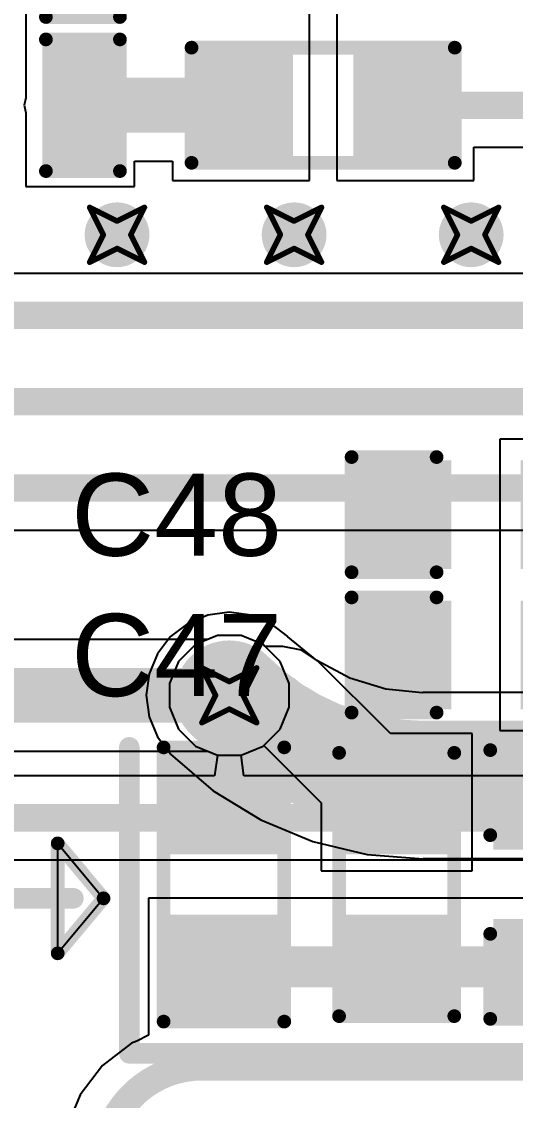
# Model space of a CAD drawing. Header units: inches. Extents: x -0.03 to 9.71, y 0.01 to 4.44.
# Drawn here: x 1.7057 to 1.8858, y 1.5208 to 1.9142 of the extents above; entities that cross this region are included whole.
import ezdxf

# ---------------------------------------------------------------- set-up
doc = ezdxf.new("R2010")
doc.units = ezdxf.units.IN
doc.header["$MEASUREMENT"] = 0
for name, color, linetype in [('Bottom Layer', 5, 'Continuous'), ('Drill Drawing', 1, 'Continuous'), ('Layer 1', 16, 'Continuous'), ('Layer 2', 76, 'Continuous'), ('Top Layer', 1, 'Continuous'), ('Top Overlay', 2, 'Continuous'), ('Top Paste', 8, 'Continuous'), ('Top Solder', 216, 'Continuous'), ('Via Holes', 16, 'Continuous')]:
    doc.layers.add(name, color=color, linetype=linetype)
doc.styles.add('Arial', font='', dxfattribs={"height": 0.2})
doc.styles.get('Arial').set_extended_font_data('Arial')

# ---------------------------------------------------------------- blocks, each defined once
blk = doc.blocks.new('S______B______8')
at = {"layer": 'Top Layer'}
for points in [[(-0.045, -0.0175), (-0.045, 0.0175), (-0.015, 0.0175), (-0.015, -0.0175)], [(0.015, -0.0175), (0.015, 0.0175), (0.045, 0.0175), (0.045, -0.0175)]]:
    blk.add_hatch(color=1, dxfattribs=at).paths.add_polyline_path(points)
at = {"layer": 'Top Paste'}
for points in [[(-0.045, -0.0175), (-0.045, 0.0175), (-0.015, 0.0175), (-0.015, -0.0175)], [(0.015, -0.0175), (0.015, 0.0175), (0.045, 0.0175), (0.045, -0.0175)]]:
    blk.add_hatch(color=8, dxfattribs=at).paths.add_polyline_path(points)
at = {"layer": 'Top Solder'}
for points in [[(-0.049, -0.0215), (-0.049, 0.0215), (-0.011, 0.0215), (-0.011, -0.0215)], [(0.011, -0.0215), (0.011, 0.0215), (0.049, 0.0215), (0.049, -0.0215)]]:
    blk.add_hatch(color=216, dxfattribs=at).paths.add_polyline_path(points)
at = {"layer": 'Top Overlay', "const_width": 0.005}
for points in [[(0.05, 0.022), (-0.05, 0.022)], [(-0.05, -0.022), (-0.05, 0.022)], [(0.05, -0.022), (0.05, 0.022)], [(0.05, -0.022), (-0.05, -0.022)]]:
    blk.add_lwpolyline(points, dxfattribs=at)
at = {"layer": 'Top Overlay', "const_width": 0.0025}
for points in [[(-0.05125, 0.022, 1), (-0.04875, 0.022, 1)], [(-0.05125, 0.022, 1), (-0.04875, 0.022, 1)], [(0.04875, 0.022, 1), (0.05125, 0.022, 1)], [(0.04875, 0.022, 1), (0.05125, 0.022, 1)], [(-0.05125, -0.022, 1), (-0.04875, -0.022, 1)], [(-0.05125, -0.022, 1), (-0.04875, -0.022, 1)], [(0.04875, -0.022, 1), (0.05125, -0.022, 1)], [(0.04875, -0.022, 1), (0.05125, -0.022, 1)]]:
    blk.add_lwpolyline(points, format="xyb", close=True, dxfattribs=at)
blk = doc.blocks.new('R___0603_39')
at = {"layer": 'Top Layer'}
for points in [[(-0.015, 0.0175), (-0.015, -0.0175), (-0.045, -0.0175), (-0.045, 0.0175)], [(0.045, 0.0175), (0.045, -0.0175), (0.015, -0.0175), (0.015, 0.0175)]]:
    blk.add_hatch(color=1, dxfattribs=at).paths.add_polyline_path(points)
at = {"layer": 'Top Paste'}
for points in [[(-0.015, 0.0175), (-0.015, -0.0175), (-0.045, -0.0175), (-0.045, 0.0175)], [(0.045, 0.0175), (0.045, -0.0175), (0.015, -0.0175), (0.015, 0.0175)]]:
    blk.add_hatch(color=8, dxfattribs=at).paths.add_polyline_path(points)
at = {"layer": 'Top Solder'}
for points in [[(-0.011, 0.0215), (-0.011, -0.0215), (-0.049, -0.0215), (-0.049, 0.0215)], [(0.049, 0.0215), (0.049, -0.0215), (0.011, -0.0215), (0.011, 0.0215)]]:
    blk.add_hatch(color=216, dxfattribs=at).paths.add_polyline_path(points)
at = {"layer": 'Top Overlay', "const_width": 0.005}
for points in [[(-0.048, 0.021), (0.048, 0.021)], [(-0.048, -0.021), (-0.048, 0.021)], [(0.048, -0.021), (0.048, 0.021)], [(-0.048, -0.021), (0.048, -0.021)]]:
    blk.add_lwpolyline(points, dxfattribs=at)
at = {"layer": 'Top Overlay', "const_width": 0.0025}
for points in [[(-0.04925, 0.021, 1), (-0.04675, 0.021, 1)], [(-0.04925, 0.021, 1), (-0.04675, 0.021, 1)], [(0.04675, 0.021, 1), (0.04925, 0.021, 1)], [(0.04675, 0.021, 1), (0.04925, 0.021, 1)], [(-0.04925, -0.021, 1), (-0.04675, -0.021, 1)], [(-0.04925, -0.021, 1), (-0.04675, -0.021, 1)], [(0.04675, -0.021, 1), (0.04925, -0.021, 1)], [(0.04675, -0.021, 1), (0.04925, -0.021, 1)]]:
    blk.add_lwpolyline(points, format="xyb", close=True, dxfattribs=at)
blk = doc.blocks.new('R___0603_43')
at = {"layer": 'Top Layer'}
for points in [[(-0.015, 0.0175), (-0.015, -0.0175), (-0.045, -0.0175), (-0.045, 0.0175)], [(0.045, 0.0175), (0.045, -0.0175), (0.015, -0.0175), (0.015, 0.0175)]]:
    blk.add_hatch(color=1, dxfattribs=at).paths.add_polyline_path(points)
at = {"layer": 'Top Paste'}
for points in [[(-0.015, 0.0175), (-0.015, -0.0175), (-0.045, -0.0175), (-0.045, 0.0175)], [(0.045, 0.0175), (0.045, -0.0175), (0.015, -0.0175), (0.015, 0.0175)]]:
    blk.add_hatch(color=8, dxfattribs=at).paths.add_polyline_path(points)
at = {"layer": 'Top Solder'}
for points in [[(-0.011, 0.0215), (-0.011, -0.0215), (-0.049, -0.0215), (-0.049, 0.0215)], [(0.049, 0.0215), (0.049, -0.0215), (0.011, -0.0215), (0.011, 0.0215)]]:
    blk.add_hatch(color=216, dxfattribs=at).paths.add_polyline_path(points)
at = {"layer": 'Top Overlay', "const_width": 0.005}
for points in [[(0.048, 0.021), (-0.048, 0.021)], [(-0.048, -0.021), (-0.048, 0.021)], [(0.048, -0.021), (0.048, 0.021)], [(0.048, -0.021), (-0.048, -0.021)]]:
    blk.add_lwpolyline(points, dxfattribs=at)
at = {"layer": 'Top Overlay', "const_width": 0.0025}
for points in [[(-0.04925, 0.021, 1), (-0.04675, 0.021, 1)], [(-0.04925, 0.021, 1), (-0.04675, 0.021, 1)], [(0.04675, 0.021, 1), (0.04925, 0.021, 1)], [(0.04675, 0.021, 1), (0.04925, 0.021, 1)], [(-0.04925, -0.021, 1), (-0.04675, -0.021, 1)], [(-0.04925, -0.021, 1), (-0.04675, -0.021, 1)], [(0.04675, -0.021, 1), (0.04925, -0.021, 1)], [(0.04675, -0.021, 1), (0.04925, -0.021, 1)]]:
    blk.add_lwpolyline(points, format="xyb", close=True, dxfattribs=at)
blk = doc.blocks.new('LED_0603_97')
at = {"layer": 'Top Layer'}
for points in [[(-0.03937, 0.01969), (-0.01969, 0.01969), (-0.01969, -0.01969), (-0.03937, -0.01969)], [(0.01969, 0.01969), (0.03937, 0.01969), (0.03937, -0.01969), (0.01969, -0.01969)]]:
    blk.add_hatch(color=1, dxfattribs=at).paths.add_polyline_path(points)
at = {"layer": 'Top Overlay'}
blk.add_hatch(color=2, dxfattribs=at).paths.add_polyline_path([(0.044, -0.026), (0.069, -0.026), (0.069, 0.026), (0.044, 0.026)])
at = {"layer": 'Top Paste'}
for points in [[(-0.03937, 0.01969), (-0.01969, 0.01969), (-0.01969, -0.01969), (-0.03937, -0.01969)], [(0.01969, 0.01969), (0.03937, 0.01969), (0.03937, -0.01969), (0.01969, -0.01969)]]:
    blk.add_hatch(color=8, dxfattribs=at).paths.add_polyline_path(points)
at = {"layer": 'Top Solder'}
for points in [[(-0.04337, 0.02369), (-0.01569, 0.02369), (-0.01569, -0.02369), (-0.04337, -0.02369)], [(0.01569, 0.02369), (0.04337, 0.02369), (0.04337, -0.02369), (0.01569, -0.02369)]]:
    blk.add_hatch(color=216, dxfattribs=at).paths.add_polyline_path(points)
at = {"layer": 'Top Overlay', "const_width": 0.005}
for points in [[(-0.017, 0.024), (-0.044, 0.024)], [(-0.044, 0.024), (-0.044, -0.024)], [(0.044, 0.024), (0.017, 0.024)], [(0.044, 0.024), (0.044, -0.024)], [(-0.017, -0.024), (-0.044, -0.024)], [(0.044, -0.024), (0.017, -0.024)]]:
    blk.add_lwpolyline(points, dxfattribs=at)
at = {"layer": 'Top Overlay', "const_width": 0.0025}
for points in [[(-0.04525, 0.024, 1), (-0.04275, 0.024, 1)], [(-0.04525, 0.024, 1), (-0.04275, 0.024, 1)], [(-0.01825, 0.024, 1), (-0.01575, 0.024, 1)], [(0.01575, 0.024, 1), (0.01825, 0.024, 1)], [(0.04275, 0.024, 1), (0.04525, 0.024, 1)], [(0.04275, 0.024, 1), (0.04525, 0.024, 1)], [(-0.04525, -0.024, 1), (-0.04275, -0.024, 1)], [(-0.04525, -0.024, 1), (-0.04275, -0.024, 1)], [(-0.01825, -0.024, 1), (-0.01575, -0.024, 1)], [(0.01575, -0.024, 1), (0.01825, -0.024, 1)], [(0.04275, -0.024, 1), (0.04525, -0.024, 1)], [(0.04275, -0.024, 1), (0.04525, -0.024, 1)]]:
    blk.add_lwpolyline(points, format="xyb", close=True, dxfattribs=at)
blk = doc.blocks.new('LED_0603_98')
at = {"layer": 'Top Layer'}
for points in [[(-0.03937, 0.01969), (-0.01969, 0.01969), (-0.01969, -0.01969), (-0.03937, -0.01969)], [(0.01969, 0.01969), (0.03937, 0.01969), (0.03937, -0.01969), (0.01969, -0.01969)]]:
    blk.add_hatch(color=1, dxfattribs=at).paths.add_polyline_path(points)
at = {"layer": 'Top Overlay'}
blk.add_hatch(color=2, dxfattribs=at).paths.add_polyline_path([(0.044, -0.026), (0.069, -0.026), (0.069, 0.026), (0.044, 0.026)])
at = {"layer": 'Top Paste'}
for points in [[(-0.03937, 0.01969), (-0.01969, 0.01969), (-0.01969, -0.01969), (-0.03937, -0.01969)], [(0.01969, 0.01969), (0.03937, 0.01969), (0.03937, -0.01969), (0.01969, -0.01969)]]:
    blk.add_hatch(color=8, dxfattribs=at).paths.add_polyline_path(points)
at = {"layer": 'Top Solder'}
for points in [[(-0.04337, 0.02369), (-0.01569, 0.02369), (-0.01569, -0.02369), (-0.04337, -0.02369)], [(0.01569, 0.02369), (0.04337, 0.02369), (0.04337, -0.02369), (0.01569, -0.02369)]]:
    blk.add_hatch(color=216, dxfattribs=at).paths.add_polyline_path(points)
at = {"layer": 'Top Overlay', "const_width": 0.005}
for points in [[(-0.017, 0.024), (-0.044, 0.024)], [(-0.044, 0.024), (-0.044, -0.024)], [(0.044, 0.024), (0.017, 0.024)], [(0.044, 0.024), (0.044, -0.024)], [(-0.017, -0.024), (-0.044, -0.024)], [(0.044, -0.024), (0.017, -0.024)]]:
    blk.add_lwpolyline(points, dxfattribs=at)
at = {"layer": 'Top Overlay', "const_width": 0.0025}
for points in [[(-0.04525, 0.024, 1), (-0.04275, 0.024, 1)], [(-0.04525, 0.024, 1), (-0.04275, 0.024, 1)], [(-0.01825, 0.024, 1), (-0.01575, 0.024, 1)], [(0.01575, 0.024, 1), (0.01825, 0.024, 1)], [(0.04275, 0.024, 1), (0.04525, 0.024, 1)], [(0.04275, 0.024, 1), (0.04525, 0.024, 1)], [(-0.04525, -0.024, 1), (-0.04275, -0.024, 1)], [(-0.04525, -0.024, 1), (-0.04275, -0.024, 1)], [(-0.01825, -0.024, 1), (-0.01575, -0.024, 1)], [(0.01575, -0.024, 1), (0.01825, -0.024, 1)], [(0.04275, -0.024, 1), (0.04525, -0.024, 1)], [(0.04275, -0.024, 1), (0.04525, -0.024, 1)]]:
    blk.add_lwpolyline(points, format="xyb", close=True, dxfattribs=at)
blk = doc.blocks.new('C___0603_154')
at = {"layer": 'Top Layer'}
for points in [[(-0.015, 0.0175), (-0.015, -0.0175), (-0.045, -0.0175), (-0.045, 0.0175)], [(0.045, 0.0175), (0.045, -0.0175), (0.015, -0.0175), (0.015, 0.0175)]]:
    blk.add_hatch(color=1, dxfattribs=at).paths.add_polyline_path(points)
at = {"layer": 'Top Paste'}
for points in [[(-0.015, 0.0175), (-0.015, -0.0175), (-0.045, -0.0175), (-0.045, 0.0175)], [(0.045, 0.0175), (0.045, -0.0175), (0.015, -0.0175), (0.015, 0.0175)]]:
    blk.add_hatch(color=8, dxfattribs=at).paths.add_polyline_path(points)
at = {"layer": 'Top Solder'}
for points in [[(-0.01264, 0.01986), (-0.01264, -0.01986), (-0.04736, -0.01986), (-0.04736, 0.01986)], [(0.04736, 0.01986), (0.04736, -0.01986), (0.01264, -0.01986), (0.01264, 0.01986)]]:
    blk.add_hatch(color=216, dxfattribs=at).paths.add_polyline_path(points)
at = {"layer": 'Top Overlay', "const_width": 0.005}
for points in [[(-0.049, 0.021), (-0.018, 0.021)], [(-0.049, -0.021), (-0.049, 0.021)], [(0.018, 0.021), (0.049, 0.021)], [(0.049, -0.021), (0.049, 0.021)], [(-0.049, -0.021), (-0.018, -0.021)], [(0.018, -0.021), (0.049, -0.021)]]:
    blk.add_lwpolyline(points, dxfattribs=at)
at = {"layer": 'Top Overlay', "const_width": 0.0025}
for points in [[(-0.05025, 0.021, 1), (-0.04775, 0.021, 1)], [(-0.05025, 0.021, 1), (-0.04775, 0.021, 1)], [(-0.01925, 0.021, 1), (-0.01675, 0.021, 1)], [(0.01675, 0.021, 1), (0.01925, 0.021, 1)], [(0.04775, 0.021, 1), (0.05025, 0.021, 1)], [(0.04775, 0.021, 1), (0.05025, 0.021, 1)], [(-0.05025, -0.021, 1), (-0.04775, -0.021, 1)], [(-0.05025, -0.021, 1), (-0.04775, -0.021, 1)], [(-0.01925, -0.021, 1), (-0.01675, -0.021, 1)], [(0.01675, -0.021, 1), (0.01925, -0.021, 1)], [(0.04775, -0.021, 1), (0.05025, -0.021, 1)], [(0.04775, -0.021, 1), (0.05025, -0.021, 1)]]:
    blk.add_lwpolyline(points, format="xyb", close=True, dxfattribs=at)
blk = doc.blocks.new('C___0603_155')
at = {"layer": 'Top Layer'}
for points in [[(-0.015, 0.0175), (-0.015, -0.0175), (-0.045, -0.0175), (-0.045, 0.0175)], [(0.045, 0.0175), (0.045, -0.0175), (0.015, -0.0175), (0.015, 0.0175)]]:
    blk.add_hatch(color=1, dxfattribs=at).paths.add_polyline_path(points)
at = {"layer": 'Top Paste'}
for points in [[(-0.015, 0.0175), (-0.015, -0.0175), (-0.045, -0.0175), (-0.045, 0.0175)], [(0.045, 0.0175), (0.045, -0.0175), (0.015, -0.0175), (0.015, 0.0175)]]:
    blk.add_hatch(color=8, dxfattribs=at).paths.add_polyline_path(points)
at = {"layer": 'Top Solder'}
for points in [[(-0.01264, 0.01986), (-0.01264, -0.01986), (-0.04736, -0.01986), (-0.04736, 0.01986)], [(0.04736, 0.01986), (0.04736, -0.01986), (0.01264, -0.01986), (0.01264, 0.01986)]]:
    blk.add_hatch(color=216, dxfattribs=at).paths.add_polyline_path(points)
at = {"layer": 'Top Overlay', "const_width": 0.005}
for points in [[(-0.049, 0.021), (-0.018, 0.021)], [(-0.049, -0.021), (-0.049, 0.021)], [(0.018, 0.021), (0.049, 0.021)], [(0.049, -0.021), (0.049, 0.021)], [(-0.049, -0.021), (-0.018, -0.021)], [(0.018, -0.021), (0.049, -0.021)]]:
    blk.add_lwpolyline(points, dxfattribs=at)
at = {"layer": 'Top Overlay', "const_width": 0.0025}
for points in [[(-0.05025, 0.021, 1), (-0.04775, 0.021, 1)], [(-0.05025, 0.021, 1), (-0.04775, 0.021, 1)], [(-0.01925, 0.021, 1), (-0.01675, 0.021, 1)], [(0.01675, 0.021, 1), (0.01925, 0.021, 1)], [(0.04775, 0.021, 1), (0.05025, 0.021, 1)], [(0.04775, 0.021, 1), (0.05025, 0.021, 1)], [(-0.05025, -0.021, 1), (-0.04775, -0.021, 1)], [(-0.05025, -0.021, 1), (-0.04775, -0.021, 1)], [(-0.01925, -0.021, 1), (-0.01675, -0.021, 1)], [(0.01675, -0.021, 1), (0.01925, -0.021, 1)], [(0.04775, -0.021, 1), (0.05025, -0.021, 1)], [(0.04775, -0.021, 1), (0.05025, -0.021, 1)]]:
    blk.add_lwpolyline(points, format="xyb", close=True, dxfattribs=at)
blk = doc.blocks.new('C___0603_156')
at = {"layer": 'Top Layer'}
for points in [[(-0.015, 0.0175), (-0.015, -0.0175), (-0.045, -0.0175), (-0.045, 0.0175)], [(0.045, 0.0175), (0.045, -0.0175), (0.015, -0.0175), (0.015, 0.0175)]]:
    blk.add_hatch(color=1, dxfattribs=at).paths.add_polyline_path(points)
at = {"layer": 'Top Paste'}
for points in [[(-0.015, 0.0175), (-0.015, -0.0175), (-0.045, -0.0175), (-0.045, 0.0175)], [(0.045, 0.0175), (0.045, -0.0175), (0.015, -0.0175), (0.015, 0.0175)]]:
    blk.add_hatch(color=8, dxfattribs=at).paths.add_polyline_path(points)
at = {"layer": 'Top Solder'}
for points in [[(-0.01264, 0.01986), (-0.01264, -0.01986), (-0.04736, -0.01986), (-0.04736, 0.01986)], [(0.04736, 0.01986), (0.04736, -0.01986), (0.01264, -0.01986), (0.01264, 0.01986)]]:
    blk.add_hatch(color=216, dxfattribs=at).paths.add_polyline_path(points)
at = {"layer": 'Top Overlay', "const_width": 0.005}
for points in [[(-0.018, 0.021), (-0.049, 0.021)], [(-0.049, -0.021), (-0.049, 0.021)], [(0.049, 0.021), (0.018, 0.021)], [(0.049, -0.021), (0.049, 0.021)], [(-0.018, -0.021), (-0.049, -0.021)], [(0.049, -0.021), (0.018, -0.021)]]:
    blk.add_lwpolyline(points, dxfattribs=at)
at = {"layer": 'Top Overlay', "const_width": 0.0025}
for points in [[(-0.05025, 0.021, 1), (-0.04775, 0.021, 1)], [(-0.05025, 0.021, 1), (-0.04775, 0.021, 1)], [(-0.01925, 0.021, 1), (-0.01675, 0.021, 1)], [(0.01675, 0.021, 1), (0.01925, 0.021, 1)], [(0.04775, 0.021, 1), (0.05025, 0.021, 1)], [(0.04775, 0.021, 1), (0.05025, 0.021, 1)], [(-0.05025, -0.021, 1), (-0.04775, -0.021, 1)], [(-0.05025, -0.021, 1), (-0.04775, -0.021, 1)], [(-0.01925, -0.021, 1), (-0.01675, -0.021, 1)], [(0.01675, -0.021, 1), (0.01925, -0.021, 1)], [(0.04775, -0.021, 1), (0.05025, -0.021, 1)], [(0.04775, -0.021, 1), (0.05025, -0.021, 1)]]:
    blk.add_lwpolyline(points, format="xyb", close=True, dxfattribs=at)

msp = doc.modelspace()

# ---------------------------------------------------------------- hatches: boundary and pattern name
at = {"layer": 'Bottom Layer'}
h = msp.add_hatch(color=5, dxfattribs=at)
edge = h.paths.add_edge_path()
edge.add_arc((1.74055, 1.83646), 0.01181, 0, 360)
h = msp.add_hatch(color=5, dxfattribs=at)
edge = h.paths.add_edge_path()
edge.add_arc((1.80512, 1.83646), 0.01181, 0, 360)
h = msp.add_hatch(color=5, dxfattribs=at)
edge = h.paths.add_edge_path()
edge.add_arc((1.86969, 1.83646), 0.01181, 0, 360)
h = msp.add_hatch(color=5, dxfattribs=at)
edge = h.paths.add_edge_path()
edge.add_arc((1.78148, 1.66854), 0.01181, 0, 360)
at = {"layer": 'Layer 1'}
h = msp.add_hatch(color=16, dxfattribs=at)
edge = h.paths.add_edge_path()
edge.add_arc((1.74055, 1.83646), 0.01181, 0, 360)
h = msp.add_hatch(color=16, dxfattribs=at)
edge = h.paths.add_edge_path()
edge.add_arc((1.80512, 1.83646), 0.01181, 0, 360)
h = msp.add_hatch(color=16, dxfattribs=at)
edge = h.paths.add_edge_path()
edge.add_arc((1.86969, 1.83646), 0.01181, 0, 360)
h = msp.add_hatch(color=16, dxfattribs=at)
edge = h.paths.add_edge_path()
edge.add_arc((1.78148, 1.66854), 0.01181, 0, 360)
at = {"layer": 'Layer 2'}
h = msp.add_hatch(color=76, dxfattribs=at)
edge = h.paths.add_edge_path()
edge.add_arc((1.74055, 1.83646), 0.01181, 0, 360)
h = msp.add_hatch(color=76, dxfattribs=at)
edge = h.paths.add_edge_path()
edge.add_arc((1.80512, 1.83646), 0.01181, 0, 360)
h = msp.add_hatch(color=76, dxfattribs=at)
edge = h.paths.add_edge_path()
edge.add_arc((1.86969, 1.83646), 0.01181, 0, 360)
h = msp.add_hatch(color=76, dxfattribs=at)
edge = h.paths.add_edge_path()
edge.add_arc((1.78148, 1.66854), 0.01181, 0, 360)
at = {"layer": 'Top Layer'}
h = msp.add_hatch(color=1, dxfattribs=at)
edge = h.paths.add_edge_path()
edge.add_arc((1.74055, 1.83646), 0.01181, 0, 360)
h = msp.add_hatch(color=1, dxfattribs=at)
edge = h.paths.add_edge_path()
edge.add_arc((1.80512, 1.83646), 0.01181, 0, 360)
h = msp.add_hatch(color=1, dxfattribs=at)
edge = h.paths.add_edge_path()
edge.add_arc((1.86969, 1.83646), 0.01181, 0, 360)
h = msp.add_hatch(color=1, dxfattribs=at)
edge = h.paths.add_edge_path()
edge.add_arc((1.78148, 1.66854), 0.01181, 0, 360)
at = {"layer": 'Via Holes'}
h = msp.add_hatch(color=7, dxfattribs=at)
edge = h.paths.add_edge_path()
edge.add_arc((1.74055, 1.83646), 0.00591, 0, 360)
h = msp.add_hatch(color=7, dxfattribs=at)
edge = h.paths.add_edge_path()
edge.add_arc((1.80512, 1.83646), 0.00591, 0, 360)
h = msp.add_hatch(color=7, dxfattribs=at)
edge = h.paths.add_edge_path()
edge.add_arc((1.86969, 1.83646), 0.00591, 0, 360)
h = msp.add_hatch(color=7, dxfattribs=at)
edge = h.paths.add_edge_path()
edge.add_arc((1.78148, 1.66854), 0.00591, 0, 360)

# ---------------------------------------------------------------- linework, layer by layer
at = {"layer": 'Bottom Layer'}
for p, q in [((1.89705, 1.82238), (0.72815, 1.82238)), ((0.88029, 1.7288), (1.96004, 1.7288)), ((1.77714, 1.69035), (1.76912, 1.68703)), ((1.78581, 1.69035), (1.77714, 1.69035)), ((1.79383, 1.68703), (1.78581, 1.69035)), ((1.76912, 1.68703), (1.76299, 1.6809)), ((1.79997, 1.6809), (1.79383, 1.68703)), ((1.76299, 1.6809), (1.75967, 1.67288)), ((1.80329, 1.67288), (1.79997, 1.6809)), ((1.75967, 1.67288), (1.75967, 1.66421)), ((1.80329, 1.66421), (1.80329, 1.67288)), ((1.75967, 1.66421), (1.76299, 1.65619)), ((1.79997, 1.65619), (1.80329, 1.66421)), ((1.76299, 1.65619), (1.76912, 1.65005)), ((1.79383, 1.65005), (1.79997, 1.65619)), ((1.76912, 1.65005), (1.77714, 1.64673)), ((1.78582, 1.64673), (1.79383, 1.65005)), ((1.77714, 1.64673), (1.77612, 1.63915)), ((1.78683, 1.63915), (1.78582, 1.64673)), ((1.77612, 1.63915), (0.88641, 1.63915)), ((2.51776, 1.63915), (1.78683, 1.63915)), ((0.88008, 1.60857), (2.52201, 1.60857))]:
    msp.add_line(p, q, dxfattribs=at)
at = {"layer": 'Bottom Layer', "const_width": 0.01}
for points in [[(0.7126, 1.80709), (1.9126, 1.80709)], [(0.74409, 1.77559), (1.94409, 1.77559)], [(0.77559, 1.7441), (1.97559, 1.7441)], [(0.88008, 1.62386), (2.53331, 1.62386)]]:
    msp.add_lwpolyline(points, dxfattribs=at)
at = {"layer": 'Drill Drawing', "const_width": 0.002}
for points in [[(1.73055, 1.84646), (1.74055, 1.84146)], [(1.73055, 1.84646), (1.73555, 1.83646)], [(1.74055, 1.84146), (1.75055, 1.84646)], [(1.74555, 1.83646), (1.75055, 1.84646)], [(1.79512, 1.84646), (1.80512, 1.84146)], [(1.79512, 1.84646), (1.80012, 1.83646)], [(1.80512, 1.84146), (1.81512, 1.84646)], [(1.81012, 1.83646), (1.81512, 1.84646)], [(1.85969, 1.84646), (1.86969, 1.84146)], [(1.85969, 1.84646), (1.86469, 1.83646)], [(1.86969, 1.84146), (1.87969, 1.84646)], [(1.87469, 1.83646), (1.87969, 1.84646)], [(1.73055, 1.82646), (1.73555, 1.83646)], [(1.74555, 1.83646), (1.75055, 1.82646)], [(1.79512, 1.82646), (1.80012, 1.83646)], [(1.81012, 1.83646), (1.81512, 1.82646)], [(1.85969, 1.82646), (1.86469, 1.83646)], [(1.87469, 1.83646), (1.87969, 1.82646)], [(1.73055, 1.82646), (1.74055, 1.83146)], [(1.74055, 1.83146), (1.75055, 1.82646)], [(1.79512, 1.82646), (1.80512, 1.83146)], [(1.80512, 1.83146), (1.81512, 1.82646)], [(1.85969, 1.82646), (1.86969, 1.83146)], [(1.86969, 1.83146), (1.87969, 1.82646)], [(1.77148, 1.67854), (1.78148, 1.67354)], [(1.77148, 1.67854), (1.77648, 1.66854)], [(1.78148, 1.67354), (1.79148, 1.67854)], [(1.78648, 1.66854), (1.79148, 1.67854)], [(1.77148, 1.65854), (1.77648, 1.66854)], [(1.78648, 1.66854), (1.79148, 1.65854)], [(1.77148, 1.65854), (1.78148, 1.66354)], [(1.78148, 1.66354), (1.79148, 1.65854)]]:
    msp.add_lwpolyline(points, dxfattribs=at)
at = {"layer": 'Drill Drawing', "const_width": 0.001}
for points in [[(1.73005, 1.84646, 1), (1.73105, 1.84646, 1)], [(1.73005, 1.84646, 1), (1.73105, 1.84646, 1)], [(1.75005, 1.84646, 1), (1.75105, 1.84646, 1)], [(1.75005, 1.84646, 1), (1.75105, 1.84646, 1)], [(1.79462, 1.84646, 1), (1.79562, 1.84646, 1)], [(1.79462, 1.84646, 1), (1.79562, 1.84646, 1)], [(1.81462, 1.84646, 1), (1.81562, 1.84646, 1)], [(1.81462, 1.84646, 1), (1.81562, 1.84646, 1)], [(1.85919, 1.84646, 1), (1.86019, 1.84646, 1)], [(1.85919, 1.84646, 1), (1.86019, 1.84646, 1)], [(1.87919, 1.84646, 1), (1.88019, 1.84646, 1)], [(1.87919, 1.84646, 1), (1.88019, 1.84646, 1)], [(1.74005, 1.84146, 1), (1.74105, 1.84146, 1)], [(1.74005, 1.84146, 1), (1.74105, 1.84146, 1)], [(1.80462, 1.84146, 1), (1.80562, 1.84146, 1)], [(1.80462, 1.84146, 1), (1.80562, 1.84146, 1)], [(1.86919, 1.84146, 1), (1.87019, 1.84146, 1)], [(1.86919, 1.84146, 1), (1.87019, 1.84146, 1)], [(1.73505, 1.83646, 1), (1.73605, 1.83646, 1)], [(1.73505, 1.83646, 1), (1.73605, 1.83646, 1)], [(1.74505, 1.83646, 1), (1.74605, 1.83646, 1)], [(1.74505, 1.83646, 1), (1.74605, 1.83646, 1)], [(1.79962, 1.83646, 1), (1.80062, 1.83646, 1)], [(1.79962, 1.83646, 1), (1.80062, 1.83646, 1)], [(1.80962, 1.83646, 1), (1.81062, 1.83646, 1)], [(1.80962, 1.83646, 1), (1.81062, 1.83646, 1)], [(1.86419, 1.83646, 1), (1.86519, 1.83646, 1)], [(1.86419, 1.83646, 1), (1.86519, 1.83646, 1)], [(1.87419, 1.83646, 1), (1.87519, 1.83646, 1)], [(1.87419, 1.83646, 1), (1.87519, 1.83646, 1)], [(1.74005, 1.83146, 1), (1.74105, 1.83146, 1)], [(1.74005, 1.83146, 1), (1.74105, 1.83146, 1)], [(1.80462, 1.83146, 1), (1.80562, 1.83146, 1)], [(1.80462, 1.83146, 1), (1.80562, 1.83146, 1)], [(1.86919, 1.83146, 1), (1.87019, 1.83146, 1)], [(1.86919, 1.83146, 1), (1.87019, 1.83146, 1)], [(1.73005, 1.82646, 1), (1.73105, 1.82646, 1)], [(1.73005, 1.82646, 1), (1.73105, 1.82646, 1)], [(1.75005, 1.82646, 1), (1.75105, 1.82646, 1)], [(1.75005, 1.82646, 1), (1.75105, 1.82646, 1)], [(1.79462, 1.82646, 1), (1.79562, 1.82646, 1)], [(1.79462, 1.82646, 1), (1.79562, 1.82646, 1)], [(1.81462, 1.82646, 1), (1.81562, 1.82646, 1)], [(1.81462, 1.82646, 1), (1.81562, 1.82646, 1)], [(1.85919, 1.82646, 1), (1.86019, 1.82646, 1)], [(1.85919, 1.82646, 1), (1.86019, 1.82646, 1)], [(1.87919, 1.82646, 1), (1.88019, 1.82646, 1)], [(1.87919, 1.82646, 1), (1.88019, 1.82646, 1)], [(1.77098, 1.67854, 1), (1.77198, 1.67854, 1)], [(1.77098, 1.67854, 1), (1.77198, 1.67854, 1)], [(1.79098, 1.67854, 1), (1.79198, 1.67854, 1)], [(1.79098, 1.67854, 1), (1.79198, 1.67854, 1)], [(1.78098, 1.67354, 1), (1.78198, 1.67354, 1)], [(1.78098, 1.67354, 1), (1.78198, 1.67354, 1)], [(1.77598, 1.66854, 1), (1.77698, 1.66854, 1)], [(1.77598, 1.66854, 1), (1.77698, 1.66854, 1)], [(1.78598, 1.66854, 1), (1.78698, 1.66854, 1)], [(1.78598, 1.66854, 1), (1.78698, 1.66854, 1)], [(1.78098, 1.66354, 1), (1.78198, 1.66354, 1)], [(1.78098, 1.66354, 1), (1.78198, 1.66354, 1)], [(1.77098, 1.65854, 1), (1.77198, 1.65854, 1)], [(1.77098, 1.65854, 1), (1.77198, 1.65854, 1)], [(1.79098, 1.65854, 1), (1.79198, 1.65854, 1)], [(1.79098, 1.65854, 1), (1.79198, 1.65854, 1)]]:
    msp.add_lwpolyline(points, format="xyb", close=True, dxfattribs=at)
at = {"layer": 'Layer 1'}
for p, q in [((1.77714, 1.69035), (1.76912, 1.68703)), ((1.78581, 1.69035), (1.77714, 1.69035)), ((1.79383, 1.68703), (1.78581, 1.69035)), ((1.76912, 1.68703), (1.76299, 1.6809)), ((1.79997, 1.6809), (1.79383, 1.68703)), ((1.76299, 1.6809), (1.75967, 1.67288)), ((1.80329, 1.67288), (1.79997, 1.6809)), ((1.75967, 1.67288), (1.75967, 1.66421)), ((1.80329, 1.66421), (1.80329, 1.67288)), ((1.75967, 1.66421), (1.76299, 1.65619)), ((1.79997, 1.65619), (1.80329, 1.66421)), ((1.76299, 1.65619), (1.76912, 1.65005)), ((1.79383, 1.65005), (1.79997, 1.65619)), ((1.76912, 1.65005), (1.77714, 1.64673)), ((1.78581, 1.64673), (1.79383, 1.65005)), ((1.77714, 1.64673), (1.78581, 1.64673))]:
    msp.add_line(p, q, dxfattribs=at)
at = {"layer": 'Layer 2'}
for p, q in [((1.77364, 1.69777), (1.76635, 1.69475)), ((1.78148, 1.6988), (1.77364, 1.69777)), ((1.78931, 1.69777), (1.78148, 1.6988)), ((1.79661, 1.69475), (1.78931, 1.69777)), ((1.76635, 1.69475), (1.76008, 1.68994)), ((1.80287, 1.68994), (1.79661, 1.69475)), ((1.76008, 1.68994), (1.75527, 1.68367)), ((1.80288, 1.68981), (1.80287, 1.68994)), ((1.80287, 1.68994), (1.80287, 1.68994)), ((1.81339, 1.68119), (1.80288, 1.68981)), ((1.75527, 1.68367), (1.75225, 1.67638)), ((1.82546, 1.67473), (1.81339, 1.68119)), ((1.75225, 1.67638), (1.75122, 1.66854)), ((1.83856, 1.67076), (1.82546, 1.67473)), ((1.75122, 1.66854), (1.75225, 1.66071)), ((1.85177, 1.66946), (1.83856, 1.67076)), ((1.85219, 1.66951), (1.85177, 1.66946)), ((1.99673, 1.66951), (1.85219, 1.66951)), ((1.75225, 1.66071), (1.75527, 1.65341)), ((1.75527, 1.65341), (1.76008, 1.64715)), ((1.76008, 1.64715), (1.75998, 1.64705)), ((1.75998, 1.64705), (1.77554, 1.63376)), ((1.77554, 1.63376), (1.79299, 1.62307)), ((1.79299, 1.62307), (1.81189, 1.61523)), ((1.81189, 1.61523), (1.83179, 1.61046)), ((1.83179, 1.61046), (1.85219, 1.60885)), ((1.85219, 1.60885), (1.85219, 1.609)), ((1.85219, 1.609), (1.99673, 1.609))]:
    msp.add_line(p, q, dxfattribs=at)
at = {"layer": 'Layer 2', "const_width": 0.04}
msp.add_lwpolyline([(1.85219, 1.63925, -0.198912), (1.78148, 1.66854)], format="xyb", dxfattribs=at)
at = {"layer": 'Layer 2', "const_width": 0.02}
for points in [[(1.77148, 1.66854, 1), (1.79148, 1.66854, 1)], [(1.84219, 1.63925, 1), (1.86219, 1.63925, 1)], [(1.84219, 1.63925, 1), (1.86219, 1.63925, 1)]]:
    msp.add_lwpolyline(points, format="xyb", close=True, dxfattribs=at)
at = {"layer": 'Layer 2', "const_width": 0.04}
msp.add_lwpolyline([(1.85219, 1.63925), (1.99673, 1.63925)], dxfattribs=at)
at = {"layer": 'Top Layer'}
for p, q in [((1.70728, 1.9675), (1.70728, 1.9102)), ((1.81071, 1.91238), (1.81071, 1.96738)), ((1.82071, 1.96738), (1.82071, 1.91238)), ((1.81071, 1.9112), (1.81071, 1.91238)), ((1.81071, 1.91238), (1.81071, 1.91238)), ((1.82071, 1.91238), (1.82071, 1.91238)), ((1.82071, 1.91238), (1.82071, 1.9112)), ((1.70728, 1.9102), (1.70728, 1.88646)), ((1.81071, 1.8562), (1.81071, 1.9112)), ((1.81071, 1.9112), (1.81071, 1.9112)), ((1.82071, 1.9112), (1.82071, 1.9112)), ((1.82071, 1.9112), (1.82071, 1.8562)), ((1.70728, 1.88646), (1.70673, 1.8837)), ((1.70673, 1.8837), (1.70728, 1.88094)), ((1.70728, 1.88094), (1.70728, 1.85402)), ((1.87071, 1.8562), (1.87071, 1.86841)), ((1.87071, 1.86841), (1.92026, 1.86841)), ((1.74697, 1.85402), (1.74697, 1.86331)), ((1.74697, 1.86331), (1.76071, 1.86331)), ((1.76071, 1.86331), (1.76071, 1.8562)), ((1.70728, 1.85402), (1.74697, 1.85402)), ((1.76071, 1.8562), (1.81071, 1.8562)), ((1.82071, 1.8562), (1.87071, 1.8562)), ((1.91749, 1.76191), (1.88008, 1.76191)), ((1.88008, 1.76191), (1.88008, 1.70691)), ((1.88008, 1.70691), (1.88008, 1.65573)), ((1.77371, 1.68894), (1.6588, 1.68894)), ((1.77714, 1.69035), (1.77371, 1.68894)), ((1.78581, 1.69035), (1.77714, 1.69035)), ((1.79383, 1.68703), (1.78581, 1.69035)), ((1.79448, 1.68639), (1.79383, 1.68703)), ((1.80103, 1.68639), (1.79448, 1.68639)), ((1.80786, 1.68503), (1.80103, 1.68639)), ((1.81364, 1.68116), (1.80786, 1.68503)), ((1.84025, 1.65455), (1.81364, 1.68116)), ((1.87002, 1.65455), (1.84025, 1.65455)), ((1.87002, 1.60455), (1.87002, 1.65455)), ((1.88008, 1.65573), (1.93008, 1.65573)), ((1.78581, 1.64673), (1.79383, 1.65005)), ((1.79383, 1.65005), (1.79406, 1.65028)), ((1.79406, 1.65028), (1.81502, 1.62932)), ((1.65035, 1.64815), (1.77371, 1.64815)), ((1.77371, 1.64815), (1.77714, 1.64673)), ((1.77714, 1.64673), (1.78581, 1.64673)), ((1.81502, 1.62932), (1.81502, 1.60455)), ((1.81502, 1.60455), (1.87002, 1.60455)), ((1.80703, 1.59455), (1.75203, 1.59455)), ((1.75203, 1.59455), (1.75203, 1.54455)), ((1.81502, 1.59455), (1.80703, 1.59455)), ((1.80703, 1.59455), (1.80703, 1.59455)), ((1.87002, 1.59455), (1.81502, 1.59455)), ((1.81502, 1.59455), (1.81502, 1.59455)), ((1.87014, 1.59455), (1.87002, 1.59455)), ((1.87002, 1.59455), (1.87002, 1.59455)), ((1.92514, 1.59455), (1.87014, 1.59455)), ((1.87014, 1.59455), (1.87014, 1.59455)), ((1.74772, 1.54244), (1.74583, 1.54164)), ((1.75203, 1.54455), (1.74772, 1.54244)), ((1.74582, 1.54164), (1.73521, 1.53349)), ((1.74583, 1.54164), (1.74582, 1.54164)), ((1.73521, 1.53349), (1.72706, 1.52288)), ((1.72706, 1.52288), (1.72194, 1.51051))]:
    msp.add_line(p, q, dxfattribs=at)
for points, const_width in [([(1.72713, 1.8837), (1.78571, 1.8837)], 0.02), ([(1.84571, 1.8837), (1.92659, 1.8837)], 0.01), ([(1.65035, 1.66854), (1.78148, 1.66854)], 0.02), ([(1.78148, 1.66854), (1.80103, 1.66854)], 0.015), ([(1.80103, 1.66854), (1.84002, 1.62955)], 0.015), ([(1.84002, 1.62955), (1.84252, 1.62955)], 0.015), ([(1.78303, 1.56955), (1.84252, 1.56955)], 0.015), ([(1.84252, 1.56955), (1.89764, 1.56955)], 0.015), ([(1.77145, 1.53307), (2.08858, 1.53307)], 0.01)]:
    msp.add_lwpolyline(points, dxfattribs=dict(at, const_width=const_width))
for points, const_width in [([(1.72213, 1.8837, 1), (1.73213, 1.8837, 1)], 0.01), ([(1.78071, 1.8837, 1), (1.79071, 1.8837, 1)], 0.01), ([(1.84321, 1.8837, 1), (1.84821, 1.8837, 1)], 0.005), ([(1.77648, 1.66854, 1), (1.78648, 1.66854, 1)], 0.01), ([(1.77773, 1.66854, 1), (1.78523, 1.66854, 1)], 0.0075), ([(1.79728, 1.66854, 1), (1.80478, 1.66854, 1)], 0.0075), ([(1.79728, 1.66854, 1), (1.80478, 1.66854, 1)], 0.0075), ([(1.83627, 1.62955, 1), (1.84377, 1.62955, 1)], 0.0075), ([(1.83627, 1.62955, 1), (1.84377, 1.62955, 1)], 0.0075), ([(1.83877, 1.62955, 1), (1.84627, 1.62955, 1)], 0.0075), ([(1.77928, 1.56955, 1), (1.78678, 1.56955, 1)], 0.0075), ([(1.83877, 1.56955, 1), (1.84627, 1.56955, 1)], 0.0075), ([(1.83877, 1.56955, 1), (1.84627, 1.56955, 1)], 0.0075), ([(1.76895, 1.53307, 1), (1.77395, 1.53307, 1)], 0.005), ([(1.76895, 1.53307, 1), (1.77395, 1.53307, 1)], 0.005)]:
    msp.add_lwpolyline(points, format="xyb", close=True, dxfattribs=dict(at, const_width=const_width))
at = {"layer": 'Top Layer', "const_width": 0.01}
msp.add_lwpolyline([(1.73563, 1.49725, -0.414214), (1.77145, 1.53307)], format="xyb", dxfattribs=at)
at = {"layer": 'Top Overlay'}
for p, q in [((1.7189, 1.57445), (1.7189, 1.61455)), ((1.7189, 1.61455), (1.73563, 1.5945)), ((1.73563, 1.5945), (1.7189, 1.57445))]:
    msp.add_line(p, q, dxfattribs=at)
for points, const_width in [([(1.745, 1.538), (1.745, 1.64955)], 0.0075), ([(1.7189, 1.61455), (1.73563, 1.5945)], 0.005), ([(1.7189, 1.57445), (1.7189, 1.61455)], 0.005), ([(1.6693, 1.5945), (1.72463, 1.5945)], 0.0075), ([(1.7189, 1.57445), (1.73563, 1.5945)], 0.005), ([(1.745, 1.538), (1.931, 1.538)], 0.0075)]:
    msp.add_lwpolyline(points, dxfattribs=dict(at, const_width=const_width))
for points, const_width in [([(1.74313, 1.64955, 1), (1.74687, 1.64955, 1)], 0.00375), ([(1.71765, 1.61455, 1), (1.72015, 1.61455, 1)], 0.0025), ([(1.71765, 1.61455, 1), (1.72015, 1.61455, 1)], 0.0025), ([(1.72276, 1.5945, 1), (1.7265, 1.5945, 1)], 0.00375), ([(1.73438, 1.5945, 1), (1.73688, 1.5945, 1)], 0.0025), ([(1.73438, 1.5945, 1), (1.73688, 1.5945, 1)], 0.0025), ([(1.71765, 1.57445, 1), (1.72015, 1.57445, 1)], 0.0025), ([(1.71765, 1.57445, 1), (1.72015, 1.57445, 1)], 0.0025), ([(1.74313, 1.538, 1), (1.74687, 1.538, 1)], 0.00375), ([(1.74313, 1.538, 1), (1.74687, 1.538, 1)], 0.00375)]:
    msp.add_lwpolyline(points, format="xyb", close=True, dxfattribs=dict(at, const_width=const_width))

# ---------------------------------------------------------------- block references
for name, p, rotation in [('LED_0603_98', (1.6976, 1.93988), 180), ('LED_0603_97', (1.6976, 1.8837), 180), ('S______B______8', (1.77953, 1.59955), 270), ('R___0603_43', (1.84252, 1.59955), 270), ('C___0603_156', (1.89764, 1.59955), 270)]:
    msp.add_blockref(name, p, dxfattribs=dict(rotation=rotation))
for name, p in [('R___0603_39', (1.81571, 1.8837)), ('C___0603_154', (1.87508, 1.73441)), ('C___0603_155', (1.87508, 1.68323))]:
    msp.add_blockref(name, p)

# ---------------------------------------------------------------- texts
at = {"layer": 'Top Overlay', "style": 'Arial'}
for s, p in [('C48', (1.72381, 1.71941)), ('C47', (1.72381, 1.66823))]:
    msp.add_text(s, height=0.03, dxfattribs=at).set_placement(p)

doc.saveas('drawing.dxf')
